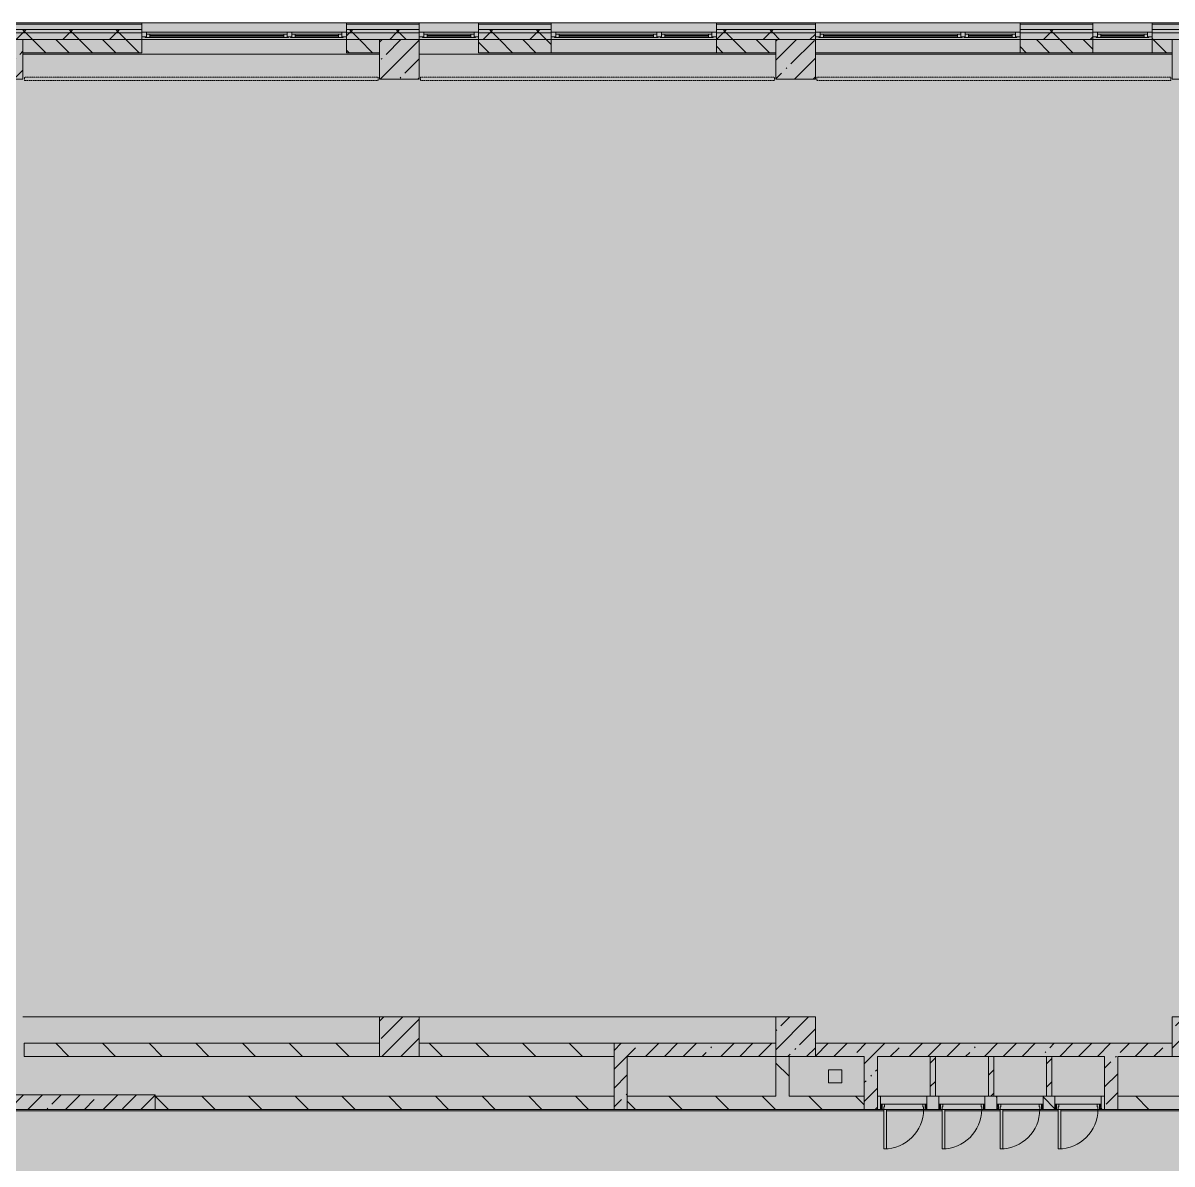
# Model space of a CAD drawing. Header units: millimetres. Extents: x 35316 to 242799, y -8553 to 29000.
# Drawn here: x 150687 to 168087, y 10073 to 27350 of the extents above; entities that cross this region are included whole.
import ezdxf

# ---------------------------------------------------------------- set-up
doc = ezdxf.new("R2010")
doc.units = ezdxf.units.MM
doc.linetypes.add('200_ШТРИХ__ш1_п0_6_', pattern=[1.6, 1, -0.6])
doc.layers.add('A-DETL-GENF-5', color=7, linetype='Continuous', lineweight=9, true_color=0xc0c0c0, transparency=0.4)
for name, color, linetype, lineweight in [('A-DETL-MBND-1', 7, '200_ШТРИХ__ш1_п0_6_', 9), ('A-WALL-2', 7, 'Continuous', 5), ('I-WALL-5', 7, 'Continuous', 5), ('S-COLS-2', 7, 'Continuous', 5)]:
    doc.layers.add(name, color=color, linetype=linetype, lineweight=lineweight)
for name, color, linetype, lineweight, true_color in [('A-DOOR-3', 7, 'Continuous', 5, 0xaaaaaa), ('A-DOOR-4', 7, 'Continuous', 5, 0xe2e2e2), ('A-DOOR-5', 7, 'Continuous', 5, 0xb7b7b7), ('A-DOOR-FRAM-2', 7, 'Continuous', 5, 0xe2e2e2), ('A-DOOR-FRAM-3', 7, 'Continuous', 5, 0xaaaaaa), ('A-DOOR-FRAM-4', 7, 'Continuous', 5, 0xb7b7b7), ('A-FLOR-2', 7, 'Continuous', 5, 0xb7b7b7), ('A-GLAZ-3', 7, 'Continuous', 5, 0x737373), ('A-WALL-3', 7, 'Continuous', 5, 0x737373), ('A-WALL-4', 7, 'Continuous', 9, 0x737373), ('I-WALL-4', 7, 'Continuous', 5, 0x737373), ('S-COLS-3', 7, 'Continuous', 5, 0x737373)]:
    doc.layers.add(name, color=color, linetype=linetype, lineweight=lineweight, true_color=true_color)
pattern_1 = [(45, (107926.8, 0), (-353.5534, 353.5534), []), (135, (107926.8, 0), (-353.5534, -353.5534), [])]
pattern_2 = [(45, (107926.8, 0), (-285.1231, 285.1231), []), (45, (108211.92, 0), (-285.1231, 285.1231), [504.031, -100.806, 16.764, -84.042])]
pattern_3 = [(135, (107926.8, 0), (-353.5534, -353.5534), [])]
pattern_4 = [(45, (107926.8, 0), (-176.7767, 176.7767), [])]

# ---------------------------------------------------------------- blocks, each defined once
blk = doc.blocks.new('BSC_Колонна _Прямоугольная - 600х600-23205375-3_3_2_птичка')
at = {"layer": 'S-COLS-2'}
h = blk.add_hatch(dxfattribs=at)
h.set_pattern_fill('FP_115', color=256, style=0, pattern_type=2)
h.set_pattern_definition([(45, (-54460, -12000), (-285.123, 285.123), []), (45, (-54174.88, -12000), (-285.123, 285.123), [504.031, -100.806, 16.764, -84.042])])
h.paths.add_polyline_path([(-300, -300), (300, -300), (300, 300), (-300, 300)])
at = {"layer": 'S-COLS-3'}
for p, q in [((300, 300), (-300, 300)), ((-300, 300), (-300, -300)), ((300, -300), (300, 300)), ((-300, -300), (300, -300))]:
    blk.add_line(p, q, dxfattribs=at)
blk = doc.blocks.new('BSC_Колонна _Прямоугольная - 600х600-V126-3_3_2_птичка')
at = {"layer": 'S-COLS-2'}
h = blk.add_hatch(dxfattribs=at)
h.set_pattern_fill('FP_116', color=256, style=0, pattern_type=2)
h.set_pattern_definition([(45, (-42460, -26800), (-285.123, 285.123), []), (45, (-42174.88, -26800), (-285.123, 285.123), [504.031, -100.806, 16.764, -84.042])])
h.paths.add_polyline_path([(-300, -300), (300, -300), (300, 300), (-300, 300)])
at = {"layer": 'S-COLS-3'}
for p, q in [((300, 300), (-300, 300)), ((-300, 300), (-300, -300)), ((300, -300), (300, 300)), ((-300, -300), (300, -300))]:
    blk.add_line(p, q, dxfattribs=at)
blk = doc.blocks.new('BSC_Колонна _Прямоугольная - 600х600-V133-3_3_2_птичка')
at = {"layer": 'S-COLS-2'}
h = blk.add_hatch(dxfattribs=at)
h.set_pattern_fill('FP_124', color=256, style=0, pattern_type=2)
h.set_pattern_definition([(45, (-60460, -12000), (-285.1231, 285.1231), []), (45, (-60174.88, -12000), (-285.1231, 285.1231), [504.031, -100.806, 16.764, -84.042])])
h.paths.add_polyline_path([(-300, -300), (300, -300), (300, 300), (-300, 300)])
at = {"layer": 'S-COLS-3'}
for p, q in [((300, 300), (-300, 300)), ((-300, 300), (-300, -300)), ((300, -300), (300, 300)), ((-300, -300), (300, -300))]:
    blk.add_line(p, q, dxfattribs=at)
blk = doc.blocks.new('120_Окно_СКБ_2Ст - 120_Окно_СКБ_2Ст 3100х2500 _мал_створка слева_ 2-19089248-3_3_2_птичка')
at = {"layer": 'A-GLAZ-3'}
for p, q in [((-1550, -75), (-1550, -5)), ((-1550, -5), (-1480, -5)), ((1550, -5), (-1550, -5)), ((-1480, -75), (-1550, -75)), ((-1550, -75), (-1500, -75)), ((-1480, -75), (-1500, -75)), ((-1500, -75), (-1500, -85)), ((-1500, -85), (670, -85)), ((670, -85), (-1500, -85)), ((-1480, -5), (-1480, -75)), ((650, -35), (-1480, -35)), ((-1480, -35), (-1480, -75)), ((-1430, -85), (-1430, -35)), ((-1430, -55), (600, -55)), ((600, -65), (-1430, -65)), ((600, -85), (600, -35)), ((650, -75), (650, -5)), ((650, -5), (720, -5)), ((650, -75), (650, -35)), ((720, -75), (650, -75)), ((670, -75), (650, -75)), ((670, -75), (700, -75)), ((670, -85), (670, -75)), ((720, -75), (700, -75)), ((700, -75), (700, -85)), ((700, -85), (1500, -85)), ((1500, -85), (700, -85)), ((720, -5), (720, -75)), ((1480, -35), (720, -35)), ((720, -35), (720, -75)), ((770, -85), (770, -35)), ((770, -55), (1430, -55)), ((1430, -65), (770, -65)), ((1430, -85), (1430, -35)), ((1480, -75), (1480, -5)), ((1480, -5), (1550, -5)), ((1480, -75), (1480, -35)), ((1550, -75), (1480, -75)), ((1500, -75), (1480, -75)), ((1500, -75), (1550, -75)), ((1500, -85), (1500, -75)), ((1550, -5), (1550, -75))]:
    blk.add_line(p, q, dxfattribs=at)
blk = doc.blocks.new('120_Окно_СКБ_2Ст - 120_Окно_СКБ_2Ст 2500х2500 _мал створка справа_-23206729-3_3_2_птичка')
at = {"layer": 'A-GLAZ-3'}
for p, q in [((-1250, -75), (-1250, -5)), ((-1250, -5), (-1180, -5)), ((1250, -5), (-1250, -5)), ((-1180, -75), (-1250, -75)), ((-1250, -75), (-1200, -75)), ((-1180, -75), (-1200, -75)), ((-1200, -75), (-1200, -85)), ((-1200, -85), (370, -85)), ((370, -85), (-1200, -85)), ((-1180, -5), (-1180, -75)), ((350, -35), (-1180, -35)), ((-1180, -35), (-1180, -75)), ((-1130, -85), (-1130, -35)), ((-1130, -55), (300, -55)), ((300, -65), (-1130, -65)), ((300, -85), (300, -35)), ((350, -75), (350, -5)), ((350, -5), (420, -5)), ((350, -75), (350, -35)), ((420, -75), (350, -75)), ((370, -75), (350, -75)), ((370, -75), (400, -75)), ((370, -85), (370, -75)), ((420, -75), (400, -75)), ((400, -75), (400, -85)), ((400, -85), (1200, -85)), ((1200, -85), (400, -85)), ((420, -5), (420, -75)), ((1180, -35), (420, -35)), ((420, -35), (420, -75)), ((470, -85), (470, -35)), ((470, -55), (1130, -55)), ((1130, -65), (470, -65)), ((1130, -85), (1130, -35)), ((1180, -75), (1180, -5)), ((1180, -5), (1250, -5)), ((1180, -75), (1180, -35)), ((1250, -75), (1180, -75)), ((1200, -75), (1180, -75)), ((1200, -75), (1250, -75)), ((1200, -85), (1200, -75)), ((1250, -5), (1250, -75))]:
    blk.add_line(p, q, dxfattribs=at)
blk = doc.blocks.new('120_Окно_СКБ_1Ст - 120_Окно_СКБ_1Ст_900х2500_h_-21649151-3_3_2_птичка')
at = {"layer": 'A-GLAZ-3'}
for p, q in [((-450, -75), (-450, -5)), ((-450, -5), (-380, -5)), ((450, -5), (-450, -5)), ((-380, -75), (-450, -75)), ((-450, -75), (-400, -75)), ((-380, -75), (-400, -75)), ((-400, -75), (-400, -85)), ((-400, -85), (400, -85)), ((400, -85), (-400, -85)), ((-380, -5), (-380, -75)), ((380, -35), (-380, -35)), ((-380, -35), (-380, -75)), ((-330, -85), (-330, -35)), ((-330, -55), (330, -55)), ((330, -65), (-330, -65)), ((330, -85), (330, -35)), ((380, -75), (380, -5)), ((380, -5), (450, -5)), ((380, -75), (380, -35)), ((450, -75), (380, -75)), ((400, -75), (380, -75)), ((400, -75), (450, -75)), ((400, -85), (400, -75)), ((450, -5), (450, -75))]:
    blk.add_line(p, q, dxfattribs=at)
blk = doc.blocks.new('120_Окно_СКБ_1Ст - 120_Окно_СКБ_1Ст 900х2500_h_-19906774-3_3_2_птичка')
at = {"layer": 'A-GLAZ-3'}
for p, q in [((-450, -75), (-450, -5)), ((-450, -5), (-380, -5)), ((450, -5), (-450, -5)), ((-380, -75), (-450, -75)), ((-450, -75), (-400, -75)), ((-380, -75), (-400, -75)), ((-400, -75), (-400, -85)), ((-400, -85), (400, -85)), ((400, -85), (-400, -85)), ((-380, -5), (-380, -75)), ((380, -35), (-380, -35)), ((-380, -35), (-380, -75)), ((-330, -85), (-330, -35)), ((-330, -55), (330, -55)), ((330, -65), (-330, -65)), ((330, -85), (330, -35)), ((380, -75), (380, -5)), ((380, -5), (450, -5)), ((380, -75), (380, -35)), ((450, -75), (380, -75)), ((400, -75), (380, -75)), ((400, -75), (450, -75)), ((400, -85), (400, -75)), ((450, -5), (450, -75))]:
    blk.add_line(p, q, dxfattribs=at)
blk = doc.blocks.new('110_Дверь_СКБ_1Ст - д-18 700x2100h_Технический шкаф ЭОМ и СС-V211-3_3_2_птичка')
at = {"layer": 'A-DOOR-3'}
h = blk.add_hatch(dxfattribs=at)
h.set_pattern_fill('FP_43', color=256, style=0, pattern_type=2)
h.set_pattern_definition([(135, (1951.41, 164.685), (-14.14214, -14.14214), []), (225, (1951.41, 164.685), (14.14214, -14.14214), [])])
h.paths.add_polyline_path([(362.5, 100), (337.5, 100), (337.5, 20), (362.5, 20)])
at = {"layer": 'A-DOOR-4'}
h = blk.add_hatch(color=256, dxfattribs=at)
h.paths.add_polyline_path([(312.5, 100), (312.5, 60), (302.5, 60), (302.5, 20), (337.5, 20), (337.5, 100)])
h.paths.add_polyline_path([(-312.5, 100), (-312.5, 20), (-277.5, 20), (-277.5, 60), (-287.5, 60), (-287.5, 100)])
at = {"layer": 'A-DOOR-FRAM-2'}
blk.add_hatch(color=256, dxfattribs=at).paths.add_polyline_path([(272.5, 700), (272.5, 100), (312.5, 100), (312.5, 700)])
at = {"layer": 'A-DOOR-FRAM-3'}
h = blk.add_hatch(dxfattribs=at)
h.set_pattern_fill('FP_44', color=256, style=0, pattern_type=2)
h.set_pattern_definition([(45, (-171.384, 164.685), (-14.1421, 14.1421), []), (135, (-171.384, 164.685), (-14.1421, -14.1421), [])])
h.paths.add_polyline_path([(-312.5, 100), (-337.5, 100), (-337.5, 20), (-312.5, 20), (-312.5, 31)])
at = {"layer": 'A-DOOR-5'}
for p, q in [((312.5, 700), (272.5, 700)), ((272.5, 700), (272.5, 100)), ((312.5, 100), (312.5, 700)), ((272.5, 100), (312.5, 100))]:
    blk.add_line(p, q, dxfattribs=at)
blk.add_arc((312.5, 100), 600, 90, 180, dxfattribs=at)
at = {"layer": 'A-DOOR-FRAM-4'}
for p, q in [((-312.5, 100), (-337.5, 100)), ((-337.5, 100), (-337.5, 20)), ((-337.5, 20), (-312.5, 20)), ((-287.5, 100), (-312.5, 100)), ((-312.5, 100), (-312.5, 20)), ((-312.5, 20), (-312.5, 100)), ((-312.5, 20), (-277.5, 20)), ((-287.5, 60), (-287.5, 100)), ((-287.5, 100), (272.5, 100)), ((-277.5, 60), (-287.5, 60)), ((-277.5, 20), (-277.5, 60)), ((302.5, 20), (-277.5, 20)), ((312.5, 60), (302.5, 60)), ((302.5, 60), (302.5, 20)), ((302.5, 20), (337.5, 20)), ((312.5, 100), (312.5, 60)), ((337.5, 100), (312.5, 100)), ((337.5, 20), (337.5, 100)), ((362.5, 100), (337.5, 100)), ((337.5, 100), (337.5, 20)), ((337.5, 20), (362.5, 20)), ((362.5, 20), (362.5, 100))]:
    blk.add_line(p, q, dxfattribs=at)

msp = doc.modelspace()

# ---------------------------------------------------------------- hatches: boundary and pattern name
at = {"layer": 'A-DETL-GENF-5'}
msp.add_hatch(color=256, dxfattribs=at).paths.add_polyline_path([(183776.8, -251.7), (183776.8, 3288.3), (192496.8, 3288.3), (192496.8, 27348.3), (149836.8, 27348.3), (149836.8, 23888.3), (146236.9, 23888.3), (146236.9, -251.7), (181954.2, -251.7)])
at = {"layer": 'A-WALL-2'}
h = msp.add_hatch(dxfattribs=at)
h.set_pattern_fill('FP_112', color=256, style=0, pattern_type=2)
h.set_pattern_definition(pattern_1)
h.paths.add_polyline_path([(192443, 27200), (192496.8, 27200), (192496.8, 27250), (188276.8, 27250), (188276.8, 27200), (192021.5, 27200)])
h.paths.add_polyline_path([(184276.8, 27200), (185176.8, 27200), (185176.8, 27250), (184276.8, 27250)])
h.paths.add_polyline_path([(171357, 27200), (175036.8, 27200), (175036.8, 27250), (170786.8, 27250), (170786.8, 27200)])
h.paths.add_polyline_path([(178736.8, 27200), (178736.8, 27250), (177536.8, 27250), (177536.8, 27200), (177715.3, 27200)])
h.paths.add_polyline_path([(169237.6, 27200), (169886.8, 27200), (169886.8, 27250), (167786.8, 27250), (167786.8, 27200), (168177.9, 27200)])
h.paths.add_polyline_path([(180836.8, 27200), (182176.8, 27200), (182176.8, 27250), (180836.8, 27250)])
h.paths.add_polyline_path([(165786.8, 27200), (166886.8, 27200), (166886.8, 27250), (165786.8, 27250)])
h.paths.add_polyline_path([(162686.8, 27200), (162686.8, 27250), (161186.8, 27250), (161186.8, 27200), (161819.6, 27200)])
h.paths.add_polyline_path([(158640.4, 27200), (158686.8, 27200), (158686.8, 27250), (157587.1, 27250), (157587.1, 27200)])
h.paths.add_polyline_path([(150162.7, 27200), (152486.8, 27200), (152486.8, 27250), (149986.8, 27250), (149986.8, 27200), (150086.8, 27200)])
h.paths.add_polyline_path([(155586.8, 27200), (156687.1, 27200), (156687.1, 27250), (155586.8, 27250)])
h = msp.add_hatch(dxfattribs=at)
h.set_pattern_fill('FP_112', color=256, style=0, pattern_type=2)
h.set_pattern_definition(pattern_1)
h.paths.add_polyline_path([(192406.8, 27100), (192496.8, 27100), (192496.8, 27200), (188276.8, 27200), (188276.8, 27100), (192021.5, 27100)])
h.paths.add_polyline_path([(175036.8, 27100), (175036.8, 27200), (170786.8, 27200), (170786.8, 27100), (174536.2, 27100)])
h.paths.add_polyline_path([(182176.8, 27100), (182176.8, 27200), (180836.8, 27200), (180836.8, 27100), (181954.2, 27100)])
h.paths.add_polyline_path([(177536.8, 27100), (178736.8, 27100), (178736.8, 27200), (177536.8, 27200)])
h.paths.add_polyline_path([(185133.3, 27100), (185176.8, 27100), (185176.8, 27200), (184276.8, 27200), (184276.8, 27100)])
h.paths.add_polyline_path([(169237.6, 27100), (169886.8, 27100), (169886.8, 27200), (167786.8, 27200), (167786.8, 27100), (168177.9, 27100)])
h.paths.add_polyline_path([(166886.8, 27100), (166886.8, 27200), (165786.8, 27200), (165786.8, 27100), (166058.4, 27100)])
h.paths.add_polyline_path([(161819.6, 27100), (162686.8, 27100), (162686.8, 27200), (161186.8, 27200), (161186.8, 27100)])
h.paths.add_polyline_path([(158686.8, 27100), (158686.8, 27200), (157587.1, 27200), (157587.1, 27100), (158640.4, 27100)])
h.paths.add_polyline_path([(150162.7, 27100), (152486.8, 27100), (152486.8, 27200), (150086.8, 27200), (150086.8, 27100)])
h.paths.add_polyline_path([(155586.8, 27100), (156687.1, 27100), (156687.1, 27200), (155586.8, 27200)])
h = msp.add_hatch(dxfattribs=at)
h.set_pattern_fill('FP_110', color=256, style=0, pattern_type=2)
h.set_pattern_definition([(135, (107926.8, 0), (-176.7767, -176.7767), [])])
h.paths.add_polyline_path([(190951.9, 26900), (192126.8, 26900), (192126.8, 27100), (189076.8, 27100), (189076.8, 26900), (190431.9, 26900)])
h.paths.add_polyline_path([(188312.5, 26900), (188576.8, 26900), (188576.8, 27100), (188276.8, 27100), (188276.8, 26900)])
h.paths.add_polyline_path([(175036.8, 26900), (175036.8, 27100), (174686.8, 27100), (174686.8, 26900)])
h.paths.add_polyline_path([(173476.4, 26900), (174086.8, 26900), (174086.8, 27100), (170786.8, 27100), (170786.8, 26900), (171357, 26900)])
h.paths.add_polyline_path([(177715.3, 26900), (178236.8, 26900), (178236.8, 27100), (177536.8, 27100), (177536.8, 26900)])
h.paths.add_polyline_path([(181466.8, 26900), (181466.8, 27100), (180836.8, 27100), (180836.8, 26900)])
h.paths.add_polyline_path([(182176.8, 26900), (182176.8, 27100), (181966.8, 27100), (181966.8, 26900)])
h.paths.add_polyline_path([(184676.8, 26900), (184676.8, 27100), (184276.8, 27100), (184276.8, 26900)])
h.paths.add_polyline_path([(166886.8, 26900), (166886.8, 27100), (165786.8, 27100), (165786.8, 26900)])
h.paths.add_polyline_path([(169886.8, 26900), (169886.8, 27100), (168686.8, 27100), (168686.8, 26900)])
h.paths.add_polyline_path([(162086.8, 26900), (162086.8, 27100), (161186.8, 27100), (161186.8, 26900)])
h.paths.add_polyline_path([(167786.8, 26900), (168086.8, 26900), (168086.8, 27100), (167786.8, 27100), (167786.8, 26945.6)])
h.paths.add_polyline_path([(156086.8, 26900), (156086.8, 27100), (155586.8, 27100), (155586.8, 26900)])
h.paths.add_polyline_path([(152486.8, 26900), (152486.8, 27100), (150686.8, 27100), (150686.8, 26900)])
h.paths.add_polyline_path([(157587.1, 26900), (158686.8, 26900), (158686.8, 27100), (157587.1, 27100), (157587.1, 26945.6)])
at = {"layer": 'I-WALL-5'}
h = msp.add_hatch(dxfattribs=at)
h.set_pattern_fill('FP_111', color=256, style=0, pattern_type=2)
h.set_pattern_definition(pattern_3)
h.paths.add_polyline_path([(156686.8, 11700), (159636.8, 11700), (159636.8, 11900), (156686.8, 11900)])
h.paths.add_polyline_path([(156086.8, 11700), (156086.8, 11900), (150706.8, 11900), (150706.8, 11700), (154401.5, 11700)])
h = msp.add_hatch(dxfattribs=at)
h.set_pattern_fill('FP_108', color=256, style=0, pattern_type=2)
h.set_pattern_definition(pattern_2)
h.paths.add_polyline_path([(162086.8, 11700), (162086.8, 11900), (159636.8, 11900), (159636.8, 11700), (160759.8, 11700)])
h = msp.add_hatch(dxfattribs=at)
h.set_pattern_fill('FP_108', color=256, style=0, pattern_type=2)
h.set_pattern_definition(pattern_2)
h.paths.add_polyline_path([(171357, 11700), (174086.8, 11700), (174086.8, 11900), (168686.8, 11900), (168686.8, 11700), (171186.8, 11700)])
h.paths.add_polyline_path([(164506, 11700), (168086.8, 11700), (168086.8, 11900), (162686.8, 11900), (162686.8, 11700), (164426, 11700)])
h = msp.add_hatch(dxfattribs=at)
h.set_pattern_fill('FP_108', color=256, style=0, pattern_type=2)
h.set_pattern_definition(pattern_2)
h.paths.add_polyline_path([(159836.8, 10900), (159836.8, 11700), (159636.8, 11700), (159636.8, 10900)])
h = msp.add_hatch(dxfattribs=at)
h.set_pattern_fill('FP_111', color=256, style=0, pattern_type=2)
h.set_pattern_definition(pattern_3)
h.paths.add_polyline_path([(162286.8, 11100), (162286.8, 11700), (162086.8, 11700), (162086.8, 11100)])
h = msp.add_hatch(dxfattribs=at)
h.set_pattern_fill('FP_108', color=256, style=0, pattern_type=2)
h.set_pattern_definition(pattern_2)
h.paths.add_polyline_path([(163626.8, 10900), (163626.8, 11700), (163426.8, 11700), (163426.8, 10900)])
h = msp.add_hatch(dxfattribs=at)
h.set_pattern_fill('FP_113', color=256, style=0, pattern_type=2)
h.set_pattern_definition(pattern_4)
h.paths.add_polyline_path([(164506, 11100), (164506, 11700), (164426, 11700), (164426, 11100)])
h = msp.add_hatch(dxfattribs=at)
h.set_pattern_fill('FP_113', color=256, style=0, pattern_type=2)
h.set_pattern_definition(pattern_4)
h.paths.add_polyline_path([(165386, 11100), (165386, 11700), (165306, 11700), (165306, 11100)])
h = msp.add_hatch(dxfattribs=at)
h.set_pattern_fill('FP_113', color=256, style=0, pattern_type=2)
h.set_pattern_definition(pattern_4)
h.paths.add_polyline_path([(166266, 11100), (166266, 11700), (166186, 11700), (166186, 11100)])
h = msp.add_hatch(dxfattribs=at)
h.set_pattern_fill('FP_108', color=256, style=0, pattern_type=2)
h.set_pattern_definition(pattern_2)
h.paths.add_polyline_path([(167266.8, 10900), (167266.8, 11700), (167066.8, 11700), (167066.8, 10900), (167118.1, 10900)])
h = msp.add_hatch(dxfattribs=at)
h.set_pattern_fill('FP_108', color=256, style=0, pattern_type=2)
h.set_pattern_definition(pattern_2)
h.paths.add_polyline_path([(152686.8, 10900), (152686.8, 11120), (150306.8, 11120), (150306.8, 10900)])
h = msp.add_hatch(dxfattribs=at)
h.set_pattern_fill('FP_111', color=256, style=0, pattern_type=2)
h.set_pattern_definition(pattern_3)
h.paths.add_polyline_path([(169086.8, 10900), (169086.8, 11100), (167266.8, 11100), (167266.8, 10900), (168177.9, 10900)])
h.paths.add_polyline_path([(162879.3, 10900), (163426.8, 10900), (163426.8, 11100), (159836.8, 11100), (159836.8, 10900), (160759.8, 10900)])
h.paths.add_polyline_path([(163626.8, 10900), (163674.6, 10900), (163674.6, 11100), (163626.8, 11100), (163626.8, 10980)])
h.paths.add_polyline_path([(164374.6, 10900), (164554.6, 10900), (164554.6, 11100), (164374.6, 11100), (164374.6, 10969)])
h.paths.add_polyline_path([(165254.6, 10900), (165434.6, 10900), (165434.6, 11100), (165254.6, 11100), (165254.6, 10969)])
h.paths.add_polyline_path([(166134.6, 10900), (166314.6, 10900), (166314.6, 11100), (166134.6, 11100), (166134.6, 10969)])
h.paths.add_polyline_path([(167014.6, 10900), (167066.8, 10900), (167066.8, 11100), (167014.6, 11100), (167014.6, 10969)])
h.paths.add_polyline_path([(154401.5, 10900), (159636.8, 10900), (159636.8, 11100), (152686.8, 11100), (152686.8, 10900)])
at = {"layer": 'S-COLS-2'}
h = msp.add_hatch(dxfattribs=at)
h.set_pattern_fill('FP_108', color=256, style=0, pattern_type=2)
h.set_pattern_definition(pattern_2)
h.paths.add_polyline_path([(156686.8, 26500), (156686.8, 27100), (156086.8, 27100), (156086.8, 26500)])
h = msp.add_hatch(dxfattribs=at)
h.set_pattern_fill('FP_108', color=256, style=0, pattern_type=2)
h.set_pattern_definition(pattern_2)
h.paths.add_polyline_path([(162686.8, 26500), (162686.8, 27100), (162086.8, 27100), (162086.8, 26500)])
h = msp.add_hatch(dxfattribs=at)
h.set_pattern_fill('FP_108', color=256, style=0, pattern_type=2)
h.set_pattern_definition(pattern_2)
h.paths.add_polyline_path([(156686.8, 11700), (156686.8, 12300), (156086.8, 12300), (156086.8, 11700)])

# ---------------------------------------------------------------- linework, layer by layer
at = {"layer": 'A-DETL-MBND-1'}
for p, q in [((150707.8, 26530), (150707.8, 26480)), ((150707.8, 26530), (156066.8, 26530)), ((156066.8, 26480), (150707.8, 26480)), ((156066.8, 26480), (156066.8, 26530)), ((156708.1, 26529), (156708.1, 26479)), ((156708.1, 26529), (162065.8, 26529)), ((162065.8, 26479), (156708.1, 26479)), ((162065.8, 26479), (162065.8, 26529)), ((162706.8, 26529), (162706.8, 26479)), ((162706.8, 26529), (168066.8, 26529)), ((168066.8, 26479), (162706.8, 26479)), ((168066.8, 26479), (168066.8, 26529))]:
    msp.add_line(p, q, dxfattribs=at)
at = {"layer": 'A-FLOR-2'}
for p, q in [((156086.8, 12300), (150686.8, 12300)), ((162086.8, 12300), (156686.8, 12300)), ((162886.8, 11500), (163086.8, 11500)), ((162886.8, 11300), (162886.8, 11500)), ((163086.8, 11500), (163086.8, 11300)), ((163086.8, 11300), (162886.8, 11300)), ((163724.6, 10880), (150326.8, 10880)), ((164604.6, 10880), (163764.6, 10880)), ((165484.6, 10880), (164644.6, 10880)), ((166364.6, 10880), (165524.6, 10880)), ((169306.8, 10880), (166404.6, 10880))]:
    msp.add_line(p, q, dxfattribs=at)
at = {"layer": 'A-WALL-2'}
msp.add_line((184276.8, 27350), (149836.8, 27350), dxfattribs=at)
at = {"layer": 'A-WALL-3'}
for p, q in [((152486.8, 26900), (152486.8, 27348.3)), ((155586.8, 27348.3), (155586.8, 26900)), ((156687.1, 26900), (156687.1, 27348.3)), ((157587.1, 27348.3), (157587.1, 26900)), ((158686.8, 26900), (158686.8, 27348.3)), ((161186.8, 27348.3), (161186.8, 26900)), ((162686.8, 27100), (162686.8, 27348.3)), ((165786.8, 27348.3), (165786.8, 26900)), ((166886.8, 26900), (166886.8, 27348.3)), ((167786.8, 27348.3), (167786.8, 26900)), ((162086.8, 27100), (150686.8, 27100)), ((156086.8, 26900), (156086.8, 27100)), ((156686.8, 27100), (156686.8, 26900)), ((188576.8, 27100), (161186.8, 27100)), ((162086.8, 26900), (162086.8, 27100)), ((168086.8, 26900), (168086.8, 27100)), ((150686.8, 26900), (152486.8, 26900)), ((155586.8, 26900), (156086.8, 26900)), ((156686.8, 26900), (156687.1, 26900)), ((157587.1, 26900), (158686.8, 26900)), ((161186.8, 26900), (162086.8, 26900)), ((165786.8, 26900), (166886.8, 26900)), ((167786.8, 26900), (168086.8, 26900))]:
    msp.add_line(p, q, dxfattribs=at)
at = {"layer": 'A-WALL-4'}
for p, q in [((152486.8, 27330), (149856.8, 27330)), ((156687.1, 27330), (155586.8, 27330)), ((158686.8, 27330), (157587.1, 27330)), ((162686.8, 27330), (161186.8, 27330)), ((166886.8, 27330), (165786.8, 27330)), ((169886.8, 27330), (167786.8, 27330)), ((152486.8, 27250), (149936.8, 27250)), ((152486.8, 27200), (149986.8, 27200)), ((156687.1, 27250), (155586.8, 27250)), ((156687.1, 27200), (155586.8, 27200)), ((158686.8, 27250), (157587.1, 27250)), ((158686.8, 27200), (157587.1, 27200)), ((162686.8, 27250), (161186.8, 27250)), ((162686.8, 27200), (161186.8, 27200)), ((166886.8, 27250), (165786.8, 27250)), ((166886.8, 27200), (165786.8, 27200)), ((169886.8, 27250), (167786.8, 27250)), ((169886.8, 27200), (167786.8, 27200)), ((159636.8, 11700), (159636.8, 11900)), ((164506, 11700), (164426, 11700)), ((165386, 11700), (165306, 11700)), ((166266, 11700), (166186, 11700)), ((159636.8, 10900), (159636.8, 11100)), ((159836.8, 10900), (159836.8, 11100)), ((163426.8, 10900), (163426.8, 11100)), ((163626.8, 10900), (163626.8, 11100)), ((164426, 11100), (164506, 11100)), ((165306, 11100), (165386, 11100)), ((166186, 11100), (166266, 11100)), ((167066.8, 10900), (167066.8, 11100)), ((167266.8, 10900), (167266.8, 11100))]:
    msp.add_line(p, q, dxfattribs=at)
at = {"layer": 'I-WALL-4'}
for p, q in [((152486.8, 27100), (155586.8, 27100)), ((156687.1, 27100), (157587.1, 27100)), ((158686.8, 27100), (161186.8, 27100)), ((162686.8, 27100), (165786.8, 27100)), ((166886.8, 27100), (167786.8, 27100)), ((156086.8, 26880), (150686.8, 26880)), ((162086.8, 26880), (156686.8, 26880)), ((161186.8, 26900), (158686.8, 26900)), ((165786.8, 26900), (162686.8, 26900)), ((168086.8, 26880), (162686.8, 26880)), ((167786.8, 26900), (166886.8, 26900)), ((156086.8, 11900), (150706.8, 11900)), ((150706.8, 11900), (150706.8, 11700)), ((156086.8, 11700), (156086.8, 11900)), ((162086.8, 11900), (156686.8, 11900)), ((156686.8, 11900), (156686.8, 11700)), ((168086.8, 11900), (162686.8, 11900)), ((150706.8, 11700), (156086.8, 11700)), ((156686.8, 11700), (159636.8, 11700)), ((159636.8, 11700), (159636.8, 11100)), ((159836.8, 11100), (159836.8, 11700)), ((159836.8, 11700), (162086.8, 11700)), ((162086.8, 11700), (162086.8, 11100)), ((162286.8, 11100), (162286.8, 11700)), ((162686.8, 11700), (163426.8, 11700)), ((163426.8, 11700), (163426.8, 11100)), ((163626.8, 11100), (163626.8, 11700)), ((163626.8, 11700), (164426, 11700)), ((164426, 11700), (164426, 11100)), ((164506, 11100), (164506, 11700)), ((164506, 11700), (165306, 11700)), ((165306, 11700), (165306, 11100)), ((165386, 11100), (165386, 11700)), ((165386, 11700), (166186, 11700)), ((166186, 11700), (166186, 11100)), ((166266, 11100), (166266, 11700)), ((166266, 11700), (167066.8, 11700)), ((167066.8, 11700), (167066.8, 11100)), ((167266.8, 11100), (167266.8, 11700)), ((167266.8, 11700), (168086.8, 11700)), ((152686.8, 11120), (150306.8, 11120)), ((152686.8, 10900), (152686.8, 11120)), ((159636.8, 11100), (152686.8, 11100)), ((162086.8, 11100), (159836.8, 11100)), ((163426.8, 11100), (162286.8, 11100)), ((163626.8, 11100), (164426, 11100)), ((163674.6, 10980), (163674.6, 11100)), ((164374.6, 11100), (164374.6, 10980)), ((164506, 11100), (165306, 11100)), ((164554.6, 10980), (164554.6, 11100)), ((165254.6, 11100), (165254.6, 10980)), ((165386, 11100), (166186, 11100)), ((165434.6, 10980), (165434.6, 11100)), ((166134.6, 11100), (166134.6, 10980)), ((166266, 11100), (167066.8, 11100)), ((166314.6, 10980), (166314.6, 11100)), ((167014.6, 11100), (167014.6, 10980)), ((168486.8, 11100), (167266.8, 11100)), ((150306.8, 10900), (163674.6, 10900)), ((164374.6, 10900), (164554.6, 10900)), ((165254.6, 10900), (165434.6, 10900)), ((166134.6, 10900), (166314.6, 10900)), ((167014.6, 10900), (169286.8, 10900))]:
    msp.add_line(p, q, dxfattribs=at)
at = {"layer": 'S-COLS-3'}
for p, q in [((156686.8, 27100), (156086.8, 27100)), ((156086.8, 27100), (156086.8, 26900)), ((156686.8, 26900), (156686.8, 27100)), ((162686.8, 27100), (162086.8, 27100)), ((162086.8, 27100), (162086.8, 26900)), ((162686.8, 26500), (162686.8, 27100)), ((168686.8, 27100), (168086.8, 27100)), ((168086.8, 27100), (168086.8, 26900)), ((156086.8, 26900), (156086.8, 26500)), ((156686.8, 26500), (156686.8, 26900)), ((162086.8, 26900), (162086.8, 26500)), ((168086.8, 26900), (168086.8, 26500)), ((156086.8, 26500), (156686.8, 26500)), ((162086.8, 26500), (162686.8, 26500)), ((168086.8, 26500), (168686.8, 26500)), ((156686.8, 12300), (156086.8, 12300)), ((156086.8, 12300), (156086.8, 11900)), ((156686.8, 11900), (156686.8, 12300)), ((156086.8, 11900), (156086.8, 11700)), ((156686.8, 11700), (156686.8, 11900)), ((156086.8, 11700), (156686.8, 11700))]:
    msp.add_line(p, q, dxfattribs=at)

# ---------------------------------------------------------------- block references
at = {"layer": 'A-DOOR-5', "rotation": 180}
for p in [(164037.1, 11000), (164917.1, 11000), (165797.1, 11000), (166677.1, 11000)]:
    msp.add_blockref('110_Дверь_СКБ_1Ст - д-18 700x2100h_Технический шкаф ЭОМ и СС-V211-3_3_2_птичка', p, dxfattribs=at)
at = {"layer": 'A-GLAZ-3'}
for name, p in [('120_Окно_СКБ_2Ст - 120_Окно_СКБ_2Ст 3100х2500 _мал_створка слева_ 2-19089248-3_3_2_птичка', (154036.8, 27215)), ('120_Окно_СКБ_1Ст - 120_Окно_СКБ_1Ст_900х2500_h_-21649151-3_3_2_птичка', (157137.1, 27215)), ('120_Окно_СКБ_2Ст - 120_Окно_СКБ_2Ст 2500х2500 _мал створка справа_-23206729-3_3_2_птичка', (159936.8, 27215)), ('120_Окно_СКБ_2Ст - 120_Окно_СКБ_2Ст 3100х2500 _мал_створка слева_ 2-19089248-3_3_2_птичка', (164236.8, 27215)), ('120_Окно_СКБ_1Ст - 120_Окно_СКБ_1Ст 900х2500_h_-19906774-3_3_2_птичка', (167336.8, 27215))]:
    msp.add_blockref(name, p, dxfattribs=at)
at = {"layer": 'S-COLS-3'}
for name, p in [('BSC_Колонна _Прямоугольная - 600х600-V126-3_3_2_птичка', (150386.8, 26800)), ('BSC_Колонна _Прямоугольная - 600х600-23205375-3_3_2_птичка', (162386.8, 12000)), ('BSC_Колонна _Прямоугольная - 600х600-V133-3_3_2_птичка', (168386.8, 12000))]:
    msp.add_blockref(name, p, dxfattribs=at)

doc.saveas('drawing.dxf')
